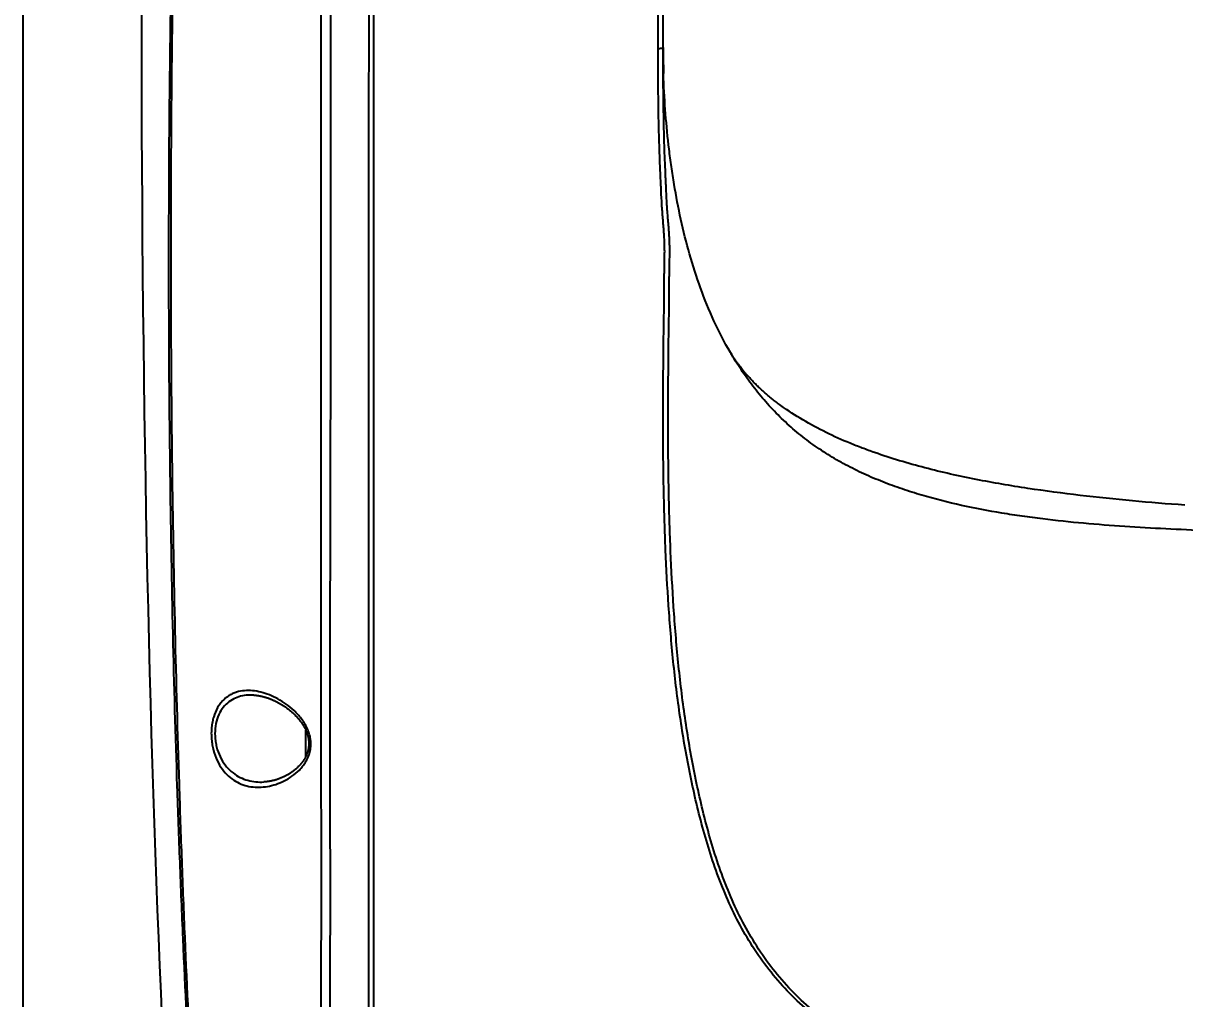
# Model space of a CAD drawing. Header units: millimetres. Extents: x 5828 to 6704, y 123 to 421.
# Drawn here: x 6445.54 to 6451.51, y 264.83 to 269.84 of the extents above; entities that cross this region are included whole.
import ezdxf

# ---------------------------------------------------------------- set-up
doc = ezdxf.new("R2010")
doc.units = ezdxf.units.MM
doc.layers.add('外形图', color=7, linetype='Continuous')
doc.layers.add('尺寸标注', color=7, linetype='Continuous')
doc.styles.add('微软雅黑', font='msyh.ttc', dxfattribs={"height": 1.5})
doc.dimstyles.new('尺寸标注_1_20比例', dxfattribs={"dimtxt": 1.5, "dimasz": 1.25, "dimexe": 0.5, "dimexo": 0.4, "dimgap": 0.5, "dimtad": 1, "dimdec": 1, "dimlfac": 20, "dimdsep": 46, "dimtxsty": '微软雅黑', "dimcen": 0.09, "dimadec": 0, "dimazin": 0, "dimtp": 0.01, "dimtm": 0.01, "dimtfac": 1, "dimtdec": 1, "dimtofl": 0, "dimtmove": 0, "dimatfit": 3, "dimfxl": 1, "dimtolj": 1, "dimarcsym": 0})

# ---------------------------------------------------------------- blocks, each defined once
blk = doc.blocks.new('*D1095')
at = {"layer": 'Defpoints', "color": 0}
for p in [(6458.6099, 287.4405), (6445.5413, 244.9578), (6458.6099, 244.9009)]:
    blk.add_point(p, dxfattribs=at)
at = {"layer": '尺寸标注', "color": 0, "lineweight": -2}
for p, q in [((6445.5413, 245.3578), (6445.5413, 287.9405)), ((6458.6099, 245.3009), (6458.6099, 287.9405)), ((6446.7913, 287.4405), (6457.3599, 287.4405))]:
    blk.add_line(p, q, dxfattribs=at)
at = {"layer": '尺寸标注', "color": 0}
for points in [[(6446.7913, 287.6488), (6446.7913, 287.2322), (6445.5413, 287.4405)], [(6457.3599, 287.2322), (6457.3599, 287.6488), (6458.6099, 287.4405)]]:
    blk.add_solid(points, dxfattribs=at)
at = {"layer": '尺寸标注', "color": 0, "insert": (6451.8537, 288.7121), "char_height": 1.5, "attachment_point": 5, "style": '微软雅黑'}
blk.add_mtext('\\A1;{\\fAlibaba PuHuiTi 3.0 55 Regular|b0|i0|c134|p18;260}', dxfattribs=at)

msp = doc.modelspace()

# ---------------------------------------------------------------- linework, layer by layer
at = {"layer": '外形图', "linetype": 'ByBlock'}
for p, q in [((6447.3416, 261.0672), (6447.3416, 276.4787)), ((6448.8008, 269.715), (6448.8008, 272.3361)), ((6448.8267, 269.6929), (6448.8266, 272.3408)), ((6448.8266, 269.7193), (6448.8271, 269.684)), ((6448.8268, 269.6835), (6448.827, 269.6841)), ((6448.8293, 269.5622), (6448.8268, 269.6835)), ((6448.8286, 269.5907), (6448.8287, 269.5864)), ((6448.8295, 269.5614), (6448.8288, 269.5861)), ((6449.1728, 268.1523), (6449.1721, 268.1535)), ((6449.1737, 268.1507), (6449.1728, 268.1523)), ((6449.1747, 268.1491), (6449.1737, 268.1507)), ((6449.1757, 268.1475), (6449.1747, 268.1491)), ((6449.1767, 268.1458), (6449.1757, 268.1475)), ((6449.1782, 268.1433), (6449.1767, 268.1458)), ((6449.1795, 268.1413), (6449.1782, 268.1433)), ((6449.1809, 268.1391), (6449.1795, 268.1413)), ((6449.1824, 268.1367), (6449.1809, 268.1391)), ((6449.1841, 268.1341), (6449.1824, 268.1367)), ((6449.186, 268.1313), (6449.1841, 268.1341)), ((6449.188, 268.1281), (6449.186, 268.1313)), ((6449.1903, 268.1247), (6449.188, 268.1281)), ((6449.1929, 268.1209), (6449.1903, 268.1247)), ((6449.1958, 268.1167), (6449.1929, 268.1209)), ((6449.1979, 268.1137), (6449.1958, 268.1167)), ((6449.2001, 268.1105), (6449.1979, 268.1137)), ((6449.2025, 268.1071), (6449.2001, 268.1105)), ((6449.2052, 268.1034), (6449.2025, 268.1071)), ((6449.208, 268.0995), (6449.2052, 268.1034)), ((6449.211, 268.0953), (6449.208, 268.0995)), ((6449.2144, 268.0909), (6449.211, 268.0953)), ((6449.2179, 268.0861), (6449.2144, 268.0909)), ((6449.2218, 268.0811), (6449.2179, 268.0861)), ((6449.226, 268.0756), (6449.2218, 268.0811)), ((6449.2305, 268.0699), (6449.226, 268.0756)), ((6449.2354, 268.0639), (6449.2305, 268.0699)), ((6446.9916, 266.0782), (6446.9916, 266.2144))]:
    msp.add_line(p, q, dxfattribs=at)
for points in [[(6446.1482, 269.983), (6446.1481, 269.8106), (6446.1483, 269.6363), (6446.1487, 269.4599), (6446.1493, 269.2816), (6446.1502, 269.1018), (6446.1513, 268.921), (6446.1527, 268.7399), (6446.1543, 268.5588), (6446.1561, 268.3785), (6446.1581, 268.1996), (6446.1604, 268.0225), (6446.1629, 267.8475), (6446.1656, 267.6744), (6446.1685, 267.5031), (6446.1716, 267.3335), (6446.1749, 267.1656), (6446.1784, 266.9994), (6446.1821, 266.8351), (6446.186, 266.6725), (6446.1901, 266.5117), (6446.1944, 266.3528), (6446.1988, 266.1957), (6446.2035, 266.0404), (6446.2083, 265.8869), (6446.2134, 265.7353), (6446.2186, 265.5855), (6446.2239, 265.4376), (6446.2294, 265.2914), (6446.2351, 265.1471), (6446.241, 265.0045), (6446.247, 264.8638), (6446.2532, 264.7248)], [(6449.4319, 267.8802), (6449.4241, 267.8859), (6449.4189, 267.8897), (6449.4137, 267.8936), (6449.4086, 267.8974), (6449.4036, 267.9013), (6449.3986, 267.9051), (6449.3936, 267.909), (6449.3887, 267.9129), (6449.3838, 267.9168), (6449.379, 267.9207), (6449.3743, 267.9246), (6449.3696, 267.9285), (6449.3649, 267.9324), (6449.3603, 267.9363), (6449.3557, 267.9402), (6449.3512, 267.9442), (6449.3467, 267.9481), (6449.3423, 267.952), (6449.3379, 267.956), (6449.3335, 267.9599), (6449.3293, 267.9639), (6449.325, 267.9678), (6449.3208, 267.9718), (6449.3167, 267.9757), (6449.3126, 267.9796), (6449.3085, 267.9836), (6449.3046, 267.9875), (6449.3006, 267.9914), (6449.2967, 267.9953), (6449.2929, 267.9992), (6449.2892, 268.0031), (6449.2855, 268.007), (6449.2818, 268.0108), (6449.2782, 268.0146), (6449.2747, 268.0184), (6449.2712, 268.0222), (6449.2679, 268.0259), (6449.2645, 268.0296), (6449.2613, 268.0333), (6449.2581, 268.0369), (6449.255, 268.0405), (6449.252, 268.044), (6449.249, 268.0475), (6449.2461, 268.0509), (6449.2433, 268.0542), (6449.2406, 268.0575), (6449.238, 268.0607), (6449.2354, 268.0639)], [(6446.7246, 266.3938), (6446.727, 266.3937), (6446.7297, 266.3935), (6446.7325, 266.3932), (6446.7353, 266.393), (6446.738, 266.3927), (6446.7408, 266.3923), (6446.7437, 266.392), (6446.7465, 266.3916), (6446.7494, 266.3911), (6446.7522, 266.3907), (6446.7551, 266.3901), (6446.7581, 266.3896), (6446.761, 266.389), (6446.7639, 266.3884), (6446.7669, 266.3877), (6446.7698, 266.387), (6446.7728, 266.3863), (6446.7758, 266.3855), (6446.7788, 266.3847), (6446.7818, 266.3838), (6446.7848, 266.3829), (6446.7879, 266.382), (6446.7909, 266.3811), (6446.7939, 266.3801), (6446.797, 266.379), (6446.8001, 266.378), (6446.8031, 266.3769), (6446.8062, 266.3757), (6446.8093, 266.3745), (6446.8124, 266.3733), (6446.8155, 266.3721), (6446.8186, 266.3708), (6446.8216, 266.3695), (6446.8247, 266.3681), (6446.8278, 266.3667), (6446.8309, 266.3653), (6446.8339, 266.3638), (6446.837, 266.3624), (6446.84, 266.3609), (6446.8431, 266.3593), (6446.8461, 266.3577), (6446.8491, 266.3561), (6446.8521, 266.3545), (6446.8552, 266.3528), (6446.8582, 266.3511), (6446.8612, 266.3494), (6446.8641, 266.3476), (6446.8671, 266.3458), (6446.87, 266.344), (6446.8729, 266.3422), (6446.8758, 266.3404), (6446.8786, 266.3385), (6446.8815, 266.3366), (6446.8843, 266.3347), (6446.8871, 266.3328), (6446.8898, 266.3309), (6446.8925, 266.3289), (6446.8953, 266.3269), (6446.8979, 266.3249), (6446.9006, 266.3229), (6446.9032, 266.3209), (6446.9059, 266.3188), (6446.9084, 266.3167), (6446.911, 266.3147), (6446.9135, 266.3126), (6446.9159, 266.3105), (6446.9183, 266.3084), (6446.9207, 266.3064), (6446.9231, 266.3043), (6446.9254, 266.3022), (6446.9276, 266.3001), (6446.9299, 266.298), (6446.9321, 266.2959), (6446.9342, 266.2938), (6446.9363, 266.2917), (6446.9384, 266.2896), (6446.9405, 266.2875), (6446.9425, 266.2853), (6446.9445, 266.2832), (6446.9465, 266.2811), (6446.9484, 266.279), (6446.9502, 266.2769), (6446.9521, 266.2748), (6446.9539, 266.2727), (6446.9556, 266.2706), (6446.9573, 266.2686), (6446.959, 266.2665), (6446.9606, 266.2645), (6446.9622, 266.2624), (6446.9638, 266.2604), (6446.9653, 266.2584), (6446.9668, 266.2564), (6446.9682, 266.2544), (6446.9697, 266.2524), (6446.9711, 266.2504), (6446.9724, 266.2484), (6446.9738, 266.2464), (6446.975, 266.2444), (6446.9763, 266.2425), (6446.9775, 266.2405), (6446.9787, 266.2386), (6446.9799, 266.2367), (6446.981, 266.2348), (6446.9821, 266.2329), (6446.9832, 266.231), (6446.9842, 266.2291), (6446.9852, 266.2273), (6446.9862, 266.2255), (6446.9872, 266.2236), (6446.9881, 266.2218), (6446.989, 266.22), (6446.9898, 266.2182), (6446.9907, 266.2164), (6446.9915, 266.2147), (6446.9923, 266.2129), (6446.9931, 266.2112), (6446.9938, 266.2094), (6446.9945, 266.2077), (6446.9952, 266.206), (6446.9959, 266.2043), (6446.9965, 266.2026), (6446.9972, 266.2009), (6446.9978, 266.1992), (6446.9984, 266.1976), (6446.9989, 266.1959), (6446.9995, 266.1942), (6447, 266.1926), (6447.0005, 266.1909), (6447.001, 266.1893), (6447.0015, 266.1877), (6447.0019, 266.186), (6447.0023, 266.1844), (6447.0028, 266.1828), (6447.0031, 266.1812), (6447.0035, 266.1796), (6447.0039, 266.1781), (6447.0042, 266.1765), (6447.0045, 266.1749), (6447.0048, 266.1734), (6447.0051, 266.1719), (6447.0054, 266.1703), (6447.0056, 266.1688), (6447.0059, 266.1673), (6447.0061, 266.1659)], [(6447.0061, 266.1659), (6447.0063, 266.1644), (6447.0065, 266.1629), (6447.0066, 266.1614), (6447.0068, 266.1599), (6447.0069, 266.1584), (6447.0071, 266.1569), (6447.0072, 266.1554), (6447.0073, 266.1539), (6447.0074, 266.1524), (6447.0074, 266.1509), (6447.0075, 266.1494), (6447.0075, 266.1479), (6447.0075, 266.1464), (6447.0075, 266.1449), (6447.0075, 266.1434), (6447.0075, 266.1419), (6447.0075, 266.1404), (6447.0074, 266.1389), (6447.0074, 266.1375), (6447.0073, 266.136), (6447.0072, 266.1345), (6447.0071, 266.133), (6447.0069, 266.1316), (6447.0068, 266.1301), (6447.0066, 266.1286), (6447.0065, 266.1272), (6447.0063, 266.1257), (6447.0061, 266.1242), (6447.0059, 266.1227), (6447.0056, 266.1212), (6447.0054, 266.1197), (6447.0051, 266.1182), (6447.0048, 266.1167), (6447.0045, 266.1152), (6447.0042, 266.1137), (6447.0038, 266.1122), (6447.0035, 266.1107), (6447.0031, 266.1091), (6447.0027, 266.1076), (6447.0023, 266.1061), (6447.0018, 266.1045), (6447.0014, 266.103), (6447.0009, 266.1014), (6447.0004, 266.0998), (6446.9999, 266.0983), (6446.9994, 266.0967), (6446.9988, 266.0951), (6446.9982, 266.0936), (6446.9977, 266.092), (6446.997, 266.0904), (6446.9964, 266.0888), (6446.9957, 266.0871), (6446.995, 266.0855), (6446.9943, 266.0839), (6446.9936, 266.0823), (6446.9928, 266.0806), (6446.992, 266.079), (6446.9912, 266.0773), (6446.9903, 266.0756), (6446.9895, 266.074), (6446.9886, 266.0723), (6446.9877, 266.0706), (6446.9867, 266.0689), (6446.9857, 266.0672), (6446.9847, 266.0655), (6446.9837, 266.0638), (6446.9826, 266.0621), (6446.9815, 266.0603), (6446.9804, 266.0586), (6446.9792, 266.0568), (6446.978, 266.0551), (6446.9768, 266.0533), (6446.9755, 266.0516), (6446.9742, 266.0498), (6446.9728, 266.048), (6446.9715, 266.0462), (6446.9701, 266.0444), (6446.9686, 266.0427), (6446.9671, 266.0409), (6446.9656, 266.0391), (6446.9641, 266.0373), (6446.9625, 266.0355), (6446.9609, 266.0337), (6446.9592, 266.0319), (6446.9575, 266.0301), (6446.9558, 266.0282), (6446.954, 266.0264), (6446.9521, 266.0246), (6446.9503, 266.0228), (6446.9484, 266.021), (6446.9465, 266.0192), (6446.9445, 266.0174), (6446.9425, 266.0156), (6446.9404, 266.0138), (6446.9383, 266.0121), (6446.9362, 266.0103), (6446.934, 266.0085), (6446.9318, 266.0067), (6446.9296, 266.005), (6446.9273, 266.0032), (6446.925, 266.0015), (6446.9226, 265.9998), (6446.9202, 265.9981), (6446.9178, 265.9964), (6446.9153, 265.9947), (6446.9128, 265.9931), (6446.9103, 265.9914), (6446.9077, 265.9898), (6446.9051, 265.9882), (6446.9025, 265.9866), (6446.8998, 265.985), (6446.8971, 265.9835), (6446.8944, 265.982), (6446.8916, 265.9805), (6446.8889, 265.979), (6446.886, 265.9776), (6446.8832, 265.9761), (6446.8803, 265.9747), (6446.8775, 265.9734), (6446.8746, 265.972), (6446.8716, 265.9707), (6446.8687, 265.9694), (6446.8658, 265.9682), (6446.8628, 265.967), (6446.8598, 265.9658), (6446.8568, 265.9646), (6446.8538, 265.9635), (6446.8507, 265.9624), (6446.8477, 265.9614), (6446.8446, 265.9604), (6446.8415, 265.9594), (6446.8385, 265.9584), (6446.8354, 265.9575), (6446.8323, 265.9567), (6446.8292, 265.9558), (6446.8262, 265.9551), (6446.8231, 265.9543), (6446.82, 265.9536), (6446.8169, 265.9529), (6446.8138, 265.9523), (6446.8107, 265.9516), (6446.8076, 265.9511), (6446.8045, 265.9506), (6446.8014, 265.9501), (6446.7983, 265.9496), (6446.7953, 265.9492), (6446.7922, 265.9488), (6446.7891, 265.9485), (6446.7861, 265.9482), (6446.783, 265.948), (6446.78, 265.9478), (6446.7773, 265.9476)]]:
    msp.add_lwpolyline(points, dxfattribs=at)
for centre, radius, start, end in [((6453.5941, 269.7193), 4.7674, 179.99925, 180.42946), ((6462.163, 269.8608), 13.3371, 180.75973, 181.16038), ((6446.8429, 266.1426), 0.1753, 5.27928, 8.06942)]:
    msp.add_arc(centre, radius, start, end, dxfattribs=at)
for points, knots in [([(6447.0689, 276.4455), (6447.0689, 276.4259), (6447.0689, 276.3683), (6447.0688, 276.2849), (6447.0684, 276.1909), (6447.0679, 276.0625), (6447.0674, 275.9178), (6447.0672, 275.7573), (6447.067, 275.5678), (6447.0667, 275.307), (6447.0662, 274.9689), (6447.0661, 274.6678), (6447.0665, 274.4139), (6447.0669, 274.2157), (6447.0672, 274.0136), (6447.0669, 273.8432), (6447.0665, 273.7057), (6447.066, 273.5671), (6447.0657, 273.4282), (6447.066, 273.2893), (6447.0665, 273.1851), (6447.067, 273.0811), (6447.0671, 272.9432), (6447.0663, 272.8059), (6447.0667, 272.6689), (6447.0675, 272.5665), (6447.0684, 272.4641), (6447.0689, 272.3617), (6447.0689, 272.2593), (6447.0683, 272.1227), (6447.0674, 271.9861), (6447.067, 271.8495), (6447.0671, 271.713), (6447.0676, 271.5764), (6447.068, 271.4398), (6447.0683, 271.3031), (6447.0682, 271.1323), (6447.0678, 270.9272), (6447.0674, 270.7221), (6447.0673, 270.4485), (6447.0679, 270.1749), (6447.0685, 269.901), (6447.0689, 269.627), (6447.0691, 269.3528), (6447.0691, 269.0785), (6447.0692, 268.8039), (6447.0694, 268.4605), (6447.0697, 268.0479), (6447.0697, 267.635), (6447.0693, 267.2215), (6447.0691, 266.8767), (6447.0691, 266.6006), (6447.0694, 266.3241), (6447.07, 265.9783), (6447.0705, 265.5629), (6447.0703, 265.1471), (6447.0698, 264.8697), (6447.0696, 264.731)], [0, 0, 0, 0, 0.005017, 0.014769, 0.021364, 0.029067, 0.04765, 0.058441, 0.070164, 0.096179, 0.125219, 0.15676, 0.173293, 0.190236, 0.207512, 0.225041, 0.233875, 0.242741, 0.26053, 0.269434, 0.278331, 0.28721, 0.296058, 0.313641, 0.322391, 0.331132, 0.339872, 0.348614, 0.357358, 0.366103, 0.383591, 0.392334, 0.401077, 0.418566, 0.427313, 0.436062, 0.453562, 0.471065, 0.488572, 0.506084, 0.541129, 0.558662, 0.576204, 0.611311, 0.628877, 0.646452, 0.681628, 0.716841, 0.752093, 0.787386, 0.82272, 0.840404, 0.858098, 0.893517, 0.928976, 0.964472, 1, 1, 1, 1]), ([(6447.1184, 276.4627), (6447.1184, 276.4552), (6447.1185, 276.4356), (6447.1187, 276.3781), (6447.119, 276.3023), (6447.1192, 276.2086), (6447.1194, 276.0806), (6447.1197, 275.8906), (6447.1206, 275.6291), (6447.1214, 275.3267), (6447.1218, 274.9889), (6447.1223, 274.6879), (6447.1229, 274.434), (6447.1233, 274.2356), (6447.1236, 274.0333), (6447.1232, 273.828), (6447.1223, 273.6206), (6447.1216, 273.4469), (6447.1216, 273.3076), (6447.1218, 273.2032), (6447.122, 273.0989), (6447.1219, 272.995), (6447.1213, 272.8915), (6447.1206, 272.7884), (6447.1205, 272.6856), (6447.1209, 272.583), (6447.1216, 272.4803), (6447.1221, 272.3777), (6447.122, 272.2751), (6447.1214, 272.1382), (6447.1204, 272.0013), (6447.1198, 271.8644), (6447.1197, 271.7275), (6447.12, 271.5906), (6447.1203, 271.4537), (6447.1205, 271.3168), (6447.1204, 271.1455), (6447.1197, 270.94), (6447.1192, 270.7345), (6447.119, 270.5289), (6447.1191, 270.3232), (6447.1194, 270.0488), (6447.1197, 269.7055), (6447.1195, 269.2933), (6447.1191, 268.8808), (6447.1188, 268.4678), (6447.1185, 268.0544), (6447.1179, 267.6405), (6447.1169, 267.2262), (6447.1162, 266.8806), (6447.1159, 266.6038), (6447.1158, 266.3268), (6447.1161, 265.9801), (6447.1165, 265.5638), (6447.1164, 265.147), (6447.1163, 264.869), (6447.1163, 264.7299)], [0, 0, 0, 0, 0.001908, 0.00501, 0.014723, 0.021288, 0.028955, 0.047455, 0.06988, 0.09581, 0.124774, 0.156259, 0.172773, 0.189703, 0.206972, 0.2245, 0.242204, 0.260003, 0.268914, 0.277819, 0.286708, 0.295567, 0.304389, 0.313173, 0.32193, 0.330677, 0.339421, 0.348168, 0.356918, 0.365669, 0.38317, 0.391919, 0.400668, 0.418169, 0.426922, 0.435676, 0.453188, 0.470704, 0.488224, 0.505748, 0.523279, 0.540816, 0.575915, 0.611044, 0.646207, 0.681405, 0.716641, 0.751915, 0.78723, 0.822588, 0.840283, 0.857989, 0.893434, 0.928919, 0.964443, 1, 1, 1, 1]), ([(6447.315, 276.476), (6447.315, 276.456), (6447.315, 276.3971), (6447.3151, 276.2814), (6447.3151, 276.1119), (6447.3152, 275.7884), (6447.3152, 275.2811), (6447.3153, 274.5766), (6447.3153, 273.9242), (6447.3153, 273.4419), (6447.3153, 273.1605), (6447.3153, 272.8809), (6447.3152, 272.5332), (6447.3152, 272.117), (6447.3152, 271.7011), (6447.3151, 271.1462), (6447.315, 270.4521), (6447.3149, 269.3391), (6447.3148, 267.9437), (6447.3146, 266.2637), (6447.3146, 265.1411), (6447.3146, 264.5786)], [0, 0, 0, 0, 0.005054, 0.014844, 0.029176, 0.047796, 0.096414, 0.157092, 0.22544, 0.260921, 0.278704, 0.2964, 0.331428, 0.36638, 0.401334, 0.436301, 0.506289, 0.576374, 0.716945, 0.858146, 1, 1, 1, 1]), ([(6446.4018, 264.3605), (6446.3869, 264.6213), (6446.3673, 265.0126), (6446.3459, 265.5344), (6446.3274, 266.0557), (6446.3093, 266.7067), (6446.2955, 267.487), (6446.2901, 268.1362), (6446.2892, 268.6548), (6446.2904, 269.172), (6446.2949, 269.6885), (6446.3035, 270.2041), (6446.312, 270.5897), (6446.3226, 270.9746), (6446.3331, 271.2949), (6446.3428, 271.5507), (6446.3507, 271.7422), (6446.3594, 271.9334), (6446.3685, 272.1244), (6446.3781, 272.3154), (6446.3867, 272.4743), (6446.3941, 272.6012), (6446.3999, 272.6962), (6446.4059, 272.7912), (6446.4118, 272.8866), (6446.4172, 272.9826), (6446.4219, 273.0793), (6446.4258, 273.1766), (6446.4301, 273.307), (6446.4337, 273.47), (6446.4354, 273.6647), (6446.4343, 273.8572), (6446.4295, 274.1048), (6446.4207, 274.3443), (6446.4085, 274.5739), (6446.3985, 274.733), (6446.3879, 274.8814), (6446.3771, 275.0181), (6446.3665, 275.1422), (6446.3566, 275.2527), (6446.3489, 275.336), (6446.3434, 275.3952), (6446.3398, 275.4338), (6446.3365, 275.4684), (6446.3337, 275.499), (6446.3313, 275.5255), (6446.3293, 275.5479), (6446.3279, 275.5662), (6446.327, 275.5788), (6446.3265, 275.5867), (6446.3263, 275.5911), (6446.3262, 275.5945), (6446.3263, 275.5963), (6446.3263, 275.5971)], [0, 0, 0, 0, 0.069696, 0.104517, 0.139319, 0.20885, 0.278253, 0.3475, 0.382064, 0.416588, 0.485494, 0.519856, 0.554152, 0.588391, 0.622576, 0.63964, 0.656677, 0.673692, 0.6907, 0.707709, 0.724694, 0.733164, 0.74162, 0.750078, 0.758566, 0.767114, 0.775727, 0.784393, 0.793093, 0.810525, 0.827889, 0.845047, 0.86186, 0.893954, 0.908994, 0.923201, 0.936467, 0.948691, 0.95979, 0.969685, 0.978296, 0.982095, 0.985544, 0.988638, 0.991373, 0.993743, 0.995744, 0.997373, 0.998626, 0.999112, 0.999502, 0.999799, 1, 1, 1, 1]), ([(6446.4104, 264.3603), (6446.396, 264.6231), (6446.3771, 265.0175), (6446.3563, 265.5433), (6446.3382, 266.0686), (6446.3205, 266.7247), (6446.3067, 267.5111), (6446.3012, 268.1654), (6446.3001, 268.6881), (6446.3012, 269.2095), (6446.3055, 269.7301), (6446.314, 270.2498), (6446.3224, 270.6386), (6446.3312, 270.9621), (6446.3393, 271.2205), (6446.346, 271.4141), (6446.3533, 271.6073), (6446.3613, 271.8003), (6446.37, 271.9931), (6446.3791, 272.1858), (6446.3887, 272.3783), (6446.3974, 272.5385), (6446.405, 272.6664), (6446.4109, 272.7622), (6446.4167, 272.8584), (6446.422, 272.9551), (6446.4268, 273.0524), (6446.4321, 273.1833), (6446.437, 273.3476), (6446.4404, 273.5445), (6446.4413, 273.8032), (6446.4372, 274.0572), (6446.429, 274.3045), (6446.4213, 274.4803), (6446.4125, 274.6477), (6446.4028, 274.8055), (6446.3927, 274.9523), (6446.3825, 275.0871), (6446.3727, 275.209), (6446.3649, 275.302), (6446.3591, 275.3692), (6446.3552, 275.414), (6446.3517, 275.4549), (6446.3485, 275.4917), (6446.3456, 275.5246), (6446.3432, 275.5533), (6446.3415, 275.5746), (6446.3404, 275.5895), (6446.3397, 275.5992), (6446.3391, 275.6078), (6446.3386, 275.6153), (6446.3382, 275.6217), (6446.338, 275.6271), (6446.3378, 275.6314), (6446.3378, 275.6344), (6446.3378, 275.6362), (6446.3379, 275.6371), (6446.338, 275.6378), (6446.3381, 275.6381), (6446.3381, 275.6382)], [0, 0, 0, 0, 0.069978, 0.104941, 0.139884, 0.209701, 0.279394, 0.348935, 0.383648, 0.418322, 0.48753, 0.522043, 0.556491, 0.590884, 0.608062, 0.625223, 0.642362, 0.659474, 0.676569, 0.693662, 0.710752, 0.727802, 0.736305, 0.744805, 0.753328, 0.761905, 0.770545, 0.779242, 0.796725, 0.814222, 0.831604, 0.865483, 0.881735, 0.897369, 0.912265, 0.926304, 0.939376, 0.951384, 0.962243, 0.97187, 0.976195, 0.980181, 0.983819, 0.9871, 0.99002, 0.992573, 0.994756, 0.995706, 0.996563, 0.997326, 0.997994, 0.998566, 0.999044, 0.999426, 0.999713, 0.99982, 0.999903, 0.999963, 1, 1, 1, 1]), ([(6448.8008, 269.715), (6448.8028, 269.715), (6448.8066, 269.715), (6448.8118, 269.7152), (6448.8163, 269.7155), (6448.8199, 269.7159), (6448.8228, 269.7165), (6448.8247, 269.7171), (6448.8257, 269.7178), (6448.8262, 269.7182), (6448.8266, 269.7188), (6448.8266, 269.7191), (6448.8266, 269.7193)], [0, 0, 0, 0, 0.223375, 0.417074, 0.581305, 0.716416, 0.823035, 0.902473, 0.932963, 0.958273, 0.979859, 1, 1, 1, 1]), ([(6453.5766, 264.2109), (6453.4802, 264.2143), (6453.2873, 264.221), (6452.998, 264.2307), (6452.7086, 264.2405), (6452.4193, 264.2509), (6452.1301, 264.2621), (6451.889, 264.2718), (6451.6962, 264.2798), (6451.5516, 264.286), (6451.407, 264.2926), (6451.2624, 264.2998), (6451.1179, 264.3083), (6450.9735, 264.3185), (6450.8293, 264.3314), (6450.6376, 264.3532), (6450.4469, 264.3842), (6450.2591, 264.4289), (6450.1203, 264.4705), (6449.9846, 264.5212), (6449.8532, 264.5823), (6449.7277, 264.6547), (6449.6096, 264.7388), (6449.5007, 264.8345), (6449.4021, 264.9407), (6449.3145, 265.056), (6449.238, 265.1789), (6449.1722, 265.3078), (6449.1163, 265.4411), (6449.0687, 265.5775), (6449.0281, 265.716), (6448.9931, 265.856), (6448.9626, 265.9969), (6448.9363, 266.1386), (6448.9061, 266.3283), (6448.8771, 266.5664), (6448.8536, 266.8531), (6448.841, 267.0923), (6448.8341, 267.2837), (6448.8303, 267.4272), (6448.8279, 267.5706), (6448.8269, 267.714), (6448.827, 267.8573), (6448.8275, 267.9767), (6448.8279, 268.0722), (6448.8283, 268.1438), (6448.8291, 268.2154), (6448.8303, 268.287), (6448.8315, 268.3585), (6448.8323, 268.4301), (6448.8324, 268.4897), (6448.8327, 268.5374), (6448.8332, 268.5731), (6448.834, 268.6089), (6448.8346, 268.6446), (6448.8348, 268.6803), (6448.8342, 268.7161), (6448.8325, 268.7518), (6448.83, 268.7875), (6448.827, 268.8231), (6448.824, 268.8587), (6448.8214, 268.8944), (6448.8185, 268.9419), (6448.8164, 268.9895), (6448.8144, 269.0371), (6448.8124, 269.0847), (6448.8099, 269.1442), (6448.8073, 269.2155), (6448.8053, 269.2869), (6448.8038, 269.3583), (6448.8024, 269.4534), (6448.8014, 269.5486), (6448.8009, 269.6437), (6448.8008, 269.6913), (6448.8008, 269.715)], [0, 0, 0, 0, 0.031385, 0.062769, 0.094154, 0.125538, 0.156921, 0.188305, 0.203997, 0.219688, 0.23538, 0.251071, 0.266763, 0.282454, 0.298146, 0.313838, 0.345215, 0.360908, 0.3766, 0.392292, 0.407984, 0.423674, 0.439363, 0.455049, 0.470732, 0.486411, 0.502084, 0.517751, 0.53341, 0.549063, 0.564708, 0.580346, 0.595977, 0.6116, 0.627215, 0.658423, 0.689602, 0.720754, 0.736319, 0.751878, 0.76743, 0.782976, 0.798514, 0.814047, 0.82181, 0.829572, 0.837333, 0.845092, 0.852849, 0.860605, 0.868359, 0.872236, 0.876112, 0.879988, 0.883864, 0.887739, 0.891614, 0.89549, 0.899366, 0.903242, 0.907117, 0.910992, 0.914867, 0.922614, 0.926487, 0.930359, 0.938103, 0.945846, 0.953586, 0.961325, 0.969063, 0.984534, 0.992268, 1, 1, 1, 1]), ([(6453.5766, 264.2263), (6453.4808, 264.2297), (6453.289, 264.2363), (6453.0013, 264.2458), (6452.7136, 264.2555), (6452.4259, 264.2658), (6452.1383, 264.2768), (6451.8507, 264.2883), (6451.611, 264.2983), (6451.4193, 264.3069), (6451.2756, 264.314), (6451.1319, 264.3222), (6450.9883, 264.3322), (6450.8449, 264.3446), (6450.6542, 264.3657), (6450.4171, 264.4033), (6450.1843, 264.4632), (6450.004, 264.5293), (6449.873, 264.5892), (6449.7476, 264.6603), (6449.6297, 264.7432), (6449.521, 264.8378), (6449.4226, 264.9431), (6449.3354, 265.0578), (6449.2593, 265.18), (6449.1941, 265.3083), (6449.1387, 265.441), (6449.0918, 265.5768), (6449.0517, 265.7147), (6449.0171, 265.8541), (6448.9871, 265.9943), (6448.9611, 266.1354), (6448.9313, 266.3241), (6448.9026, 266.5611), (6448.8794, 266.8463), (6448.8669, 267.0843), (6448.86, 267.2747), (6448.8562, 267.4174), (6448.8538, 267.5601), (6448.8526, 267.7028), (6448.8528, 267.8454), (6448.8532, 267.9641), (6448.8536, 268.0591), (6448.854, 268.1304), (6448.8548, 268.2016), (6448.8558, 268.2727), (6448.8571, 268.3439), (6448.8578, 268.4032), (6448.8581, 268.4506), (6448.8582, 268.4862), (6448.8584, 268.5218), (6448.8588, 268.5573), (6448.8594, 268.5929), (6448.8604, 268.6403), (6448.8609, 268.6877), (6448.8595, 268.7351), (6448.8568, 268.7824), (6448.8527, 268.8296), (6448.8488, 268.8769), (6448.8455, 268.9241), (6448.8432, 268.9715), (6448.8412, 269.0188), (6448.8393, 269.0661), (6448.8367, 269.1253), (6448.8339, 269.1962), (6448.8317, 269.2672), (6448.8301, 269.3382), (6448.829, 269.4091), (6448.8281, 269.4801), (6448.8274, 269.551), (6448.8268, 269.622), (6448.8267, 269.6692), (6448.8267, 269.6929)], [0, 0, 0, 0, 0.031378, 0.062756, 0.094134, 0.125512, 0.156889, 0.188266, 0.219643, 0.235331, 0.251019, 0.266707, 0.282396, 0.298084, 0.313773, 0.345144, 0.376509, 0.392198, 0.407886, 0.423573, 0.439259, 0.454943, 0.470624, 0.486302, 0.501976, 0.517646, 0.533309, 0.548967, 0.564617, 0.580261, 0.595897, 0.611527, 0.627149, 0.65837, 0.689562, 0.720726, 0.736297, 0.751862, 0.767419, 0.782969, 0.798512, 0.814048, 0.821813, 0.829577, 0.837339, 0.845099, 0.852858, 0.860614, 0.864492, 0.86837, 0.872247, 0.876124, 0.880001, 0.883876, 0.891626, 0.895501, 0.899376, 0.907127, 0.911002, 0.914876, 0.922623, 0.926495, 0.930368, 0.938111, 0.945853, 0.953593, 0.961331, 0.969068, 0.976803, 0.984537, 0.992269, 1, 1, 1, 1]), ([(6449.1721, 268.1535), (6449.1414, 268.2061), (6449.0855, 268.3146), (6449.0165, 268.4841), (6448.9608, 268.6586), (6448.9164, 268.8363), (6448.8877, 268.9863), (6448.8691, 269.1068), (6448.8533, 269.2271), (6448.8383, 269.3782), (6448.8315, 269.4995), (6448.8294, 269.5602)], [0, 0, 0, 0, 0.125044, 0.250035, 0.375224, 0.50062, 0.62596, 0.688484, 0.750823, 0.875165, 1, 1, 1, 1]), ([(6452.2526, 267.2167), (6452.1822, 267.2183), (6452.0413, 267.2221), (6451.83, 267.2292), (6451.6188, 267.2375), (6451.4076, 267.2467), (6451.1966, 267.2587), (6450.9858, 267.2749), (6450.8106, 267.2933), (6450.6709, 267.3118), (6450.4622, 267.3439), (6450.255, 267.3882), (6450.0536, 267.4515), (6449.9545, 267.4877), (6449.8574, 267.5289), (6449.763, 267.5757), (6449.672, 267.6284), (6449.5848, 267.6871), (6449.5023, 267.7519), (6449.4251, 267.8227), (6449.3532, 267.8987), (6449.2869, 267.9795), (6449.2263, 268.0645), (6449.1896, 268.1235), (6449.1721, 268.1535)], [0, 0, 0, 0, 0.062685, 0.125371, 0.18806, 0.250748, 0.313431, 0.376119, 0.438804, 0.470141, 0.501479, 0.626702, 0.658019, 0.689303, 0.720545, 0.751765, 0.782962, 0.814105, 0.845183, 0.876214, 0.907213, 0.938177, 0.969098, 1, 1, 1, 1]), ([(6451.5051, 267.3693), (6451.4153, 267.3756), (6451.2358, 267.3901), (6450.9673, 267.418), (6450.7442, 267.4476), (6450.5665, 267.4763), (6450.4338, 267.5007), (6450.3017, 267.5285), (6450.1706, 267.5602), (6450.0406, 267.5965), (6449.9336, 267.6312), (6449.8491, 267.6621), (6449.7653, 267.6952), (6449.6625, 267.7411), (6449.5436, 267.8048), (6449.4682, 267.8539), (6449.4319, 267.8802)], [0, 0, 0, 0, 0.125059, 0.250107, 0.375138, 0.437656, 0.500164, 0.562659, 0.625144, 0.687615, 0.750101, 0.781374, 0.812669, 0.875221, 0.937643, 1, 1, 1, 1]), ([(6447.0165, 266.1672), (6447.0151, 266.1771), (6447.0106, 266.1966), (6446.9998, 266.2242), (6446.9858, 266.2498), (6446.9642, 266.2807), (6446.9333, 266.3143), (6446.8923, 266.3477), (6446.8495, 266.3745), (6446.806, 266.3951), (6446.7624, 266.4094), (6446.7193, 266.4172), (6446.6771, 266.4178), (6446.6432, 266.4115), (6446.6178, 266.4021), (6446.5996, 266.3927), (6446.5824, 266.3808), (6446.5664, 266.3663), (6446.5517, 266.3491), (6446.534, 266.322), (6446.5207, 266.2902), (6446.5121, 266.2554), (6446.508, 266.227), (6446.5066, 266.1975), (6446.5075, 266.1776), (6446.5083, 266.1676)], [0, 0, 0, 0, 0.037938, 0.075473, 0.112338, 0.148428, 0.218147, 0.284769, 0.348389, 0.409065, 0.46686, 0.521933, 0.57468, 0.625923, 0.651452, 0.677217, 0.703512, 0.730659, 0.75898, 0.788764, 0.853339, 0.888255, 0.924624, 0.962045, 1, 1, 1, 1]), ([(6446.7246, 266.3938), (6446.7116, 266.3945), (6446.6859, 266.394), (6446.6481, 266.3864), (6446.6127, 266.3711), (6446.5808, 266.347), (6446.5543, 266.3134), (6446.5353, 266.271), (6446.5253, 266.2217), (6446.5254, 266.187), (6446.5271, 266.1693)], [0, 0, 0, 0, 0.112731, 0.222727, 0.332399, 0.445504, 0.566728, 0.700041, 0.846009, 1, 1, 1, 1]), ([(6446.5083, 266.1676), (6446.5092, 266.1578), (6446.5118, 266.1384), (6446.52, 266.1011), (6446.5356, 266.058), (6446.5619, 266.0132), (6446.5939, 265.9771), (6446.6302, 265.9502), (6446.6695, 265.932), (6446.7106, 265.922), (6446.753, 265.9194), (6446.7959, 265.9237), (6446.8389, 265.9346), (6446.8814, 265.952), (6446.9224, 265.9764), (6446.954, 266.0028), (6446.9765, 266.0282), (6446.9918, 266.0499), (6447.0045, 266.0741), (6447.0138, 266.1008), (6447.0186, 266.1294), (6447.0184, 266.1489), (6447.0175, 266.1587)], [0, 0, 0, 0, 0.037872, 0.075227, 0.146787, 0.213021, 0.27403, 0.331016, 0.38557, 0.439185, 0.493037, 0.547953, 0.604484, 0.663005, 0.723829, 0.787341, 0.820325, 0.854238, 0.889187, 0.925228, 0.962271, 1, 1, 1, 1]), ([(6446.5271, 266.1693), (6446.528, 266.16), (6446.5307, 266.1416), (6446.5394, 266.1065), (6446.556, 266.0662), (6446.5837, 266.0252), (6446.617, 265.9931), (6446.6542, 265.9699), (6446.694, 265.9549), (6446.7353, 265.9474), (6446.7633, 265.9469), (6446.7773, 265.9476)], [0, 0, 0, 0, 0.075438, 0.14977, 0.291954, 0.423819, 0.546334, 0.662364, 0.77504, 0.886965, 1, 1, 1, 1]), ([(6447.0061, 266.1659), (6447.0062, 266.1658), (6447.0064, 266.1659), (6447.0068, 266.1659), (6447.0074, 266.166), (6447.008, 266.1661), (6447.0089, 266.1662), (6447.01, 266.1663), (6447.0117, 266.1665), (6447.0139, 266.1668), (6447.0156, 266.167), (6447.0165, 266.1672)], [0, 0, 0, 0, 0.031223, 0.062473, 0.124975, 0.187477, 0.249979, 0.374982, 0.499986, 0.749993, 1, 1, 1, 1])]:
    msp.add_open_spline(points, degree=3, knots=knots, dxfattribs=at)

# ---------------------------------------------------------------- dimensions: what is measured, and where the dimension line sits
at = {"layer": '尺寸标注'}
dim = msp.add_linear_dim(base=(6458.6099, 287.4405), p1=(6445.5413, 244.9578), p2=(6458.6099, 244.9009), text='{\\fAlibaba PuHuiTi 3.0 55 Regular|b0|i0|c134|p18;260}', dimstyle='尺寸标注_1_20比例', dxfattribs=at)
dim.commit()
dim.dimension.update_dxf_attribs({"geometry": '*D1095', "text_midpoint": (6451.8537, 287.4405), "dimtype": 160})

doc.saveas('drawing.dxf')
